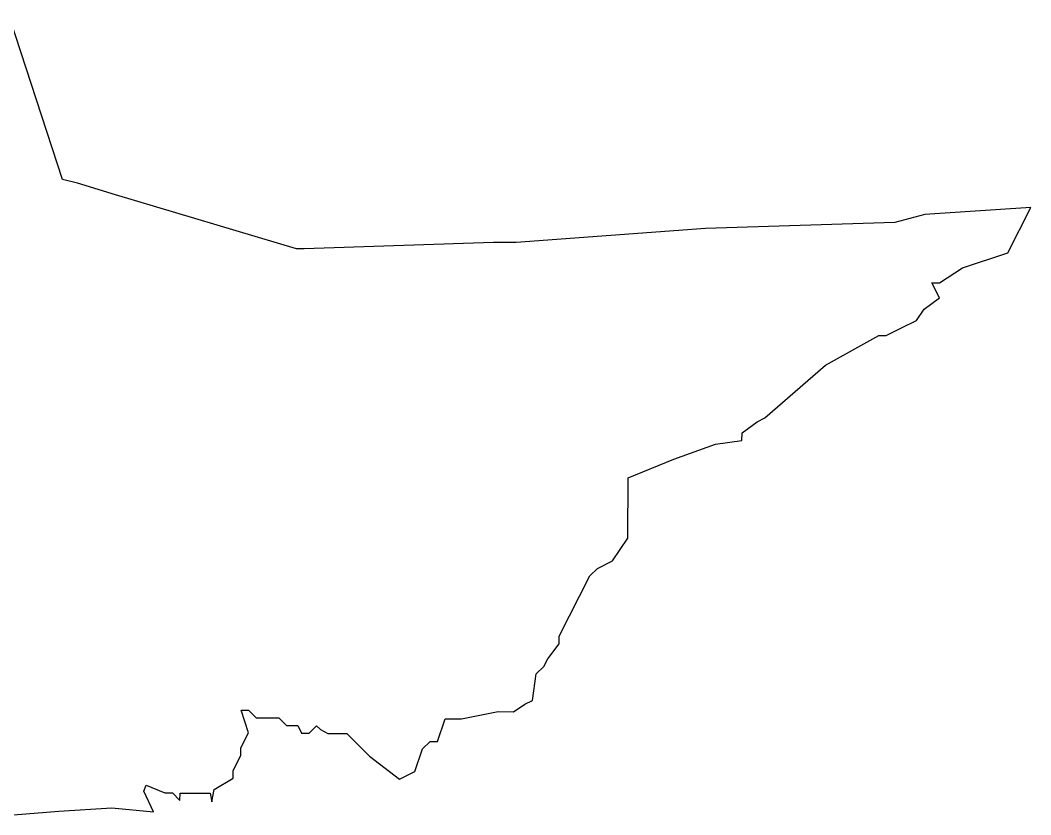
# Model space of a CAD drawing. Header units: metres. Extents: x 315466 to 321193, y 1878269 to 1881252.
# Drawn here: x 318610 to 321193, y 1878373 to 1880404 of the extents above; entities that cross this region are included whole.
import ezdxf

# ---------------------------------------------------------------- set-up
doc = ezdxf.new("R2010")
doc.units = ezdxf.units.M
doc.layers.add('VILLAGE BOUNDRY', color=10, linetype='Continuous')

msp = doc.modelspace()

# ---------------------------------------------------------------- linework, layer by layer
at = {"layer": 'VILLAGE BOUNDRY'}
msp.add_lwpolyline([(318593.2, 1878373.4), (318709.3, 1878382.4), (318844.7, 1878391.3), (318951, 1878381), (318926.1, 1878433.4), (318932.1, 1878448.8), (318980.3, 1878429.2), (318999.6, 1878429.1), (319018.8, 1878409.7), (319018.9, 1878429), (319096.3, 1878428.5), (319100.1, 1878406.9), (319106, 1878438.1), (319154.5, 1878466.9), (319154.6, 1878486.2), (319174.1, 1878524.8), (319174.3, 1878544.1), (319193.8, 1878582.7), (319174.8, 1878640.8), (319194.2, 1878640.7), (319213.4, 1878621.2), (319271.4, 1878620.9), (319290.6, 1878601.4), (319319.6, 1878601.3), (319329.2, 1878581.9), (319348.5, 1878581.8), (319368, 1878601), (319377.6, 1878591.3), (319396.8, 1878581.5), (319445.2, 1878581.3), (319502.9, 1878522.9), (319579.9, 1878464.5), (319618.7, 1878483.6), (319638.3, 1878541.5), (319657.8, 1878560.7), (319677.1, 1878560.6), (319696.7, 1878618.5), (319738.5, 1878618.8), (319832.2, 1878637.1), (319870.9, 1878636.8), (319900, 1878656), (319919.4, 1878665.6), (319929.4, 1878733.2), (319948.9, 1878752.4), (319958.6, 1878771.7), (319987.9, 1878810.2), (319988, 1878829.6), (320066.2, 1878983.8), (320085.7, 1879003), (320124.4, 1879022.1), (320163.4, 1879079.9), (320164.3, 1879234.6), (320280.5, 1879282.2), (320387.1, 1879320.3), (320454.9, 1879329.6), (320455, 1879349), (320493.8, 1879377.7), (320513.2, 1879387.3), (320668.6, 1879521.8), (320804.4, 1879598.3), (320823.7, 1879598.2), (320862.5, 1879617.4), (320901.3, 1879636.5), (320920.8, 1879665.3), (320959.6, 1879694.1), (320940.5, 1879732.9), (320959.8, 1879732.8), (321018.1, 1879771.2), (321134.3, 1879809.1), (321193, 1879924.9), (320922.1, 1879907), (320845.2, 1879886.4), (320361.3, 1879871.6), (319877.7, 1879835.6), (319819.6, 1879835.9), (319336.1, 1879819.3), (319316.8, 1879819.4), (318853.6, 1879957.4), (318757.1, 1879986.9), (318718.5, 1879996.9), (318585.4, 1880403.6)], dxfattribs=at)

doc.saveas('drawing.dxf')
